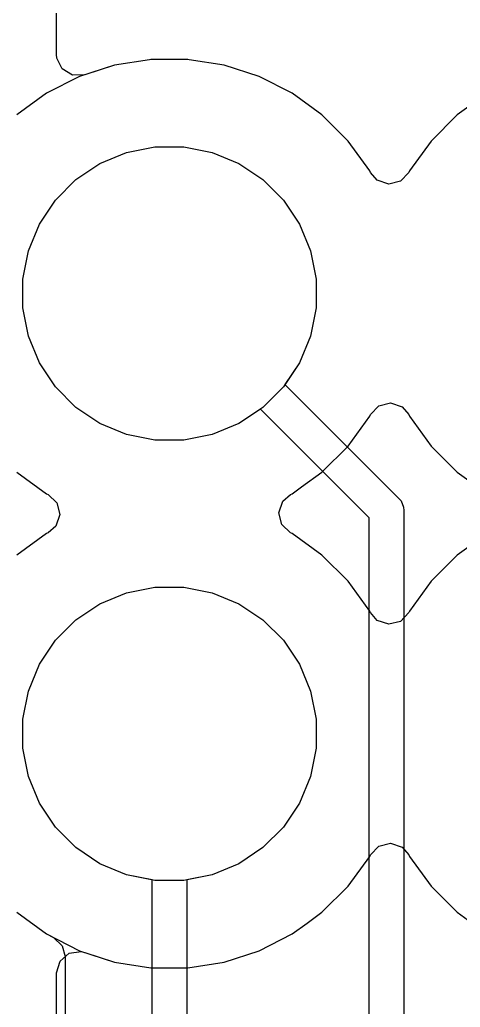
# Model space of a CAD drawing. Header units: inches. Extents: x 6.55 to 9.8, y -8.74 to -3.15.
# Drawn here: x 8.0074 to 8.1074, y -7.662 to -7.4377 of the extents above; entities that cross this region are included whole.
import ezdxf

# ---------------------------------------------------------------- set-up
doc = ezdxf.new("R2010")
doc.units = ezdxf.units.IN
doc.header["$MEASUREMENT"] = 0
doc.layers.add('Edge.Cuts', color=254, linetype='CONTINUOUS', true_color=0xd0d2cd)

msp = doc.modelspace()

# ---------------------------------------------------------------- linework, layer by layer
at = {"layer": 'Edge.Cuts', "linetype": 'CONTINUOUS'}
for p, q in [((8.01577, -7.44558), (8.01577, -6.88189)), ((8.01577, -7.44558), (8.01577, -7.26689)), ((8.01584, -7.44641), (8.01577, -7.44558)), ((8.01584, -7.44641), (8.01577, -7.44558)), ((8.01705, -7.44888), (8.01584, -7.44641)), ((8.01705, -7.44888), (8.01584, -7.44641)), ((8.03685, -7.44677), (8.02892, -7.44802)), ((8.03685, -7.44677), (8.02892, -7.44802)), ((8.03685, -7.44677), (8.02892, -7.44802)), ((8.03685, -7.44677), (8.02892, -7.44802)), ((8.03719, -7.44671), (8.03685, -7.44677)), ((8.03719, -7.44671), (8.03685, -7.44677)), ((8.03719, -7.44671), (8.03685, -7.44677)), ((8.03719, -7.44671), (8.03685, -7.44677)), ((8.04555, -7.44671), (8.03719, -7.44671)), ((8.04555, -7.44671), (8.03719, -7.44671)), ((8.04555, -7.44671), (8.03719, -7.44671)), ((8.04555, -7.44671), (8.03719, -7.44671)), ((8.04589, -7.44677), (8.04555, -7.44671)), ((8.04589, -7.44677), (8.04555, -7.44671)), ((8.04589, -7.44677), (8.04555, -7.44671)), ((8.04589, -7.44677), (8.04555, -7.44671)), ((8.05382, -7.44802), (8.04589, -7.44677)), ((8.05382, -7.44802), (8.04589, -7.44677)), ((8.05382, -7.44802), (8.04589, -7.44677)), ((8.05382, -7.44802), (8.04589, -7.44677)), ((8.01941, -7.4503), (8.01705, -7.44888)), ((8.01941, -7.4503), (8.01705, -7.44888)), ((8.02892, -7.44802), (8.02096, -7.45061)), ((8.02892, -7.44802), (8.02096, -7.45061)), ((8.02892, -7.44802), (8.02216, -7.45022)), ((8.02892, -7.44802), (8.02216, -7.45022)), ((8.06178, -7.45061), (8.05382, -7.44802)), ((8.05382, -7.44802), (8.05382, -7.44802)), ((8.05382, -7.44802), (8.05382, -7.44802)), ((8.06178, -7.45061), (8.05382, -7.44802)), ((8.05382, -7.44802), (8.05382, -7.44802)), ((8.05382, -7.44802), (8.05382, -7.44802)), ((8.06178, -7.45061), (8.05382, -7.44802)), ((8.05382, -7.44802), (8.05382, -7.44802)), ((8.05382, -7.44802), (8.05382, -7.44802)), ((8.06178, -7.45061), (8.05382, -7.44802)), ((8.05382, -7.44802), (8.05382, -7.44802)), ((8.05382, -7.44802), (8.05382, -7.44802)), ((8.02096, -7.45061), (8.0135, -7.45441)), ((8.02096, -7.45061), (8.0135, -7.45441)), ((8.02216, -7.45022), (8.01941, -7.4503)), ((8.02216, -7.45022), (8.01941, -7.4503)), ((8.06924, -7.45441), (8.06178, -7.45061)), ((8.06178, -7.45061), (8.06178, -7.45061)), ((8.06178, -7.45061), (8.06178, -7.45061)), ((8.06924, -7.45441), (8.06178, -7.45061)), ((8.06178, -7.45061), (8.06178, -7.45061)), ((8.06178, -7.45061), (8.06178, -7.45061)), ((8.06924, -7.45441), (8.06178, -7.45061)), ((8.06178, -7.45061), (8.06178, -7.45061)), ((8.06178, -7.45061), (8.06178, -7.45061)), ((8.06924, -7.45441), (8.06178, -7.45061)), ((8.06178, -7.45061), (8.06178, -7.45061)), ((8.06178, -7.45061), (8.06178, -7.45061)), ((8.0135, -7.45441), (8.00673, -7.45933)), ((8.0135, -7.45441), (8.00673, -7.45933)), ((8.07601, -7.45933), (8.06924, -7.45441)), ((8.07601, -7.45933), (8.06924, -7.45441)), ((8.07601, -7.45933), (8.06924, -7.45441)), ((8.07601, -7.45933), (8.06924, -7.45441)), ((8.1135, -7.45441), (8.10673, -7.45933)), ((8.1135, -7.45441), (8.10673, -7.45933)), ((8.1135, -7.45441), (8.10673, -7.45933)), ((8.1135, -7.45441), (8.10673, -7.45933)), ((8.08193, -7.46525), (8.07601, -7.45933)), ((8.08193, -7.46525), (8.07601, -7.45933)), ((8.08193, -7.46525), (8.07601, -7.45933)), ((8.08193, -7.46525), (8.07601, -7.45933)), ((8.10673, -7.45933), (8.10081, -7.46525)), ((8.10673, -7.45933), (8.10081, -7.46525)), ((8.10673, -7.45933), (8.10081, -7.46525)), ((8.10673, -7.45933), (8.10081, -7.46525)), ((8.03166, -7.46786), (8.03809, -7.46658)), ((8.03166, -7.46786), (8.03809, -7.46658)), ((8.03166, -7.46786), (8.03809, -7.46658)), ((8.03166, -7.46786), (8.03809, -7.46658)), ((8.03809, -7.46658), (8.04465, -7.46658)), ((8.03809, -7.46658), (8.04465, -7.46658)), ((8.03809, -7.46658), (8.04465, -7.46658)), ((8.03809, -7.46658), (8.04465, -7.46658)), ((8.04465, -7.46658), (8.05108, -7.46786)), ((8.04465, -7.46658), (8.05108, -7.46786)), ((8.04465, -7.46658), (8.05108, -7.46786)), ((8.04465, -7.46658), (8.05108, -7.46786)), ((8.08684, -7.47202), (8.08193, -7.46525)), ((8.08684, -7.47202), (8.08193, -7.46525)), ((8.08684, -7.47202), (8.08193, -7.46525)), ((8.08684, -7.47202), (8.08193, -7.46525)), ((8.10081, -7.46525), (8.0959, -7.47202)), ((8.10081, -7.46525), (8.0959, -7.47202)), ((8.10081, -7.46525), (8.0959, -7.47202)), ((8.10081, -7.46525), (8.0959, -7.47202)), ((8.0256, -7.47037), (8.03166, -7.46786)), ((8.0256, -7.47037), (8.03166, -7.46786)), ((8.0256, -7.47037), (8.03166, -7.46786)), ((8.0256, -7.47037), (8.03166, -7.46786)), ((8.05108, -7.46786), (8.05715, -7.47037)), ((8.05108, -7.46786), (8.05715, -7.47037)), ((8.05108, -7.46786), (8.05715, -7.47037)), ((8.05108, -7.46786), (8.05715, -7.47037)), ((8.02014, -7.47401), (8.0256, -7.47037)), ((8.02014, -7.47401), (8.0256, -7.47037)), ((8.02014, -7.47401), (8.0256, -7.47037)), ((8.02014, -7.47401), (8.0256, -7.47037)), ((8.05715, -7.47037), (8.0626, -7.47401)), ((8.05715, -7.47037), (8.0626, -7.47401)), ((8.05715, -7.47037), (8.0626, -7.47401)), ((8.05715, -7.47037), (8.0626, -7.47401)), ((8.08702, -7.47236), (8.08684, -7.47202)), ((8.08702, -7.47236), (8.08684, -7.47202)), ((8.08702, -7.47236), (8.08684, -7.47202)), ((8.08702, -7.47236), (8.08684, -7.47202)), ((8.08856, -7.47413), (8.08702, -7.47236)), ((8.08856, -7.47413), (8.08702, -7.47236)), ((8.08856, -7.47413), (8.08702, -7.47236)), ((8.08856, -7.47413), (8.08702, -7.47236)), ((8.09572, -7.47236), (8.09383, -7.47436)), ((8.09572, -7.47236), (8.09383, -7.47436)), ((8.09572, -7.47236), (8.09383, -7.47436)), ((8.09572, -7.47236), (8.09383, -7.47436)), ((8.0959, -7.47202), (8.09572, -7.47236)), ((8.0959, -7.47202), (8.09572, -7.47236)), ((8.0959, -7.47202), (8.09572, -7.47236)), ((8.0959, -7.47202), (8.09572, -7.47236)), ((8.0155, -7.47865), (8.02014, -7.47401)), ((8.0155, -7.47865), (8.02014, -7.47401)), ((8.0155, -7.47865), (8.02014, -7.47401)), ((8.0155, -7.47865), (8.02014, -7.47401)), ((8.0626, -7.47401), (8.06724, -7.47865)), ((8.0626, -7.47401), (8.06724, -7.47865)), ((8.0626, -7.47401), (8.06724, -7.47865)), ((8.0626, -7.47401), (8.06724, -7.47865)), ((8.09116, -7.47502), (8.08856, -7.47413)), ((8.09116, -7.47502), (8.08856, -7.47413)), ((8.09116, -7.47502), (8.08856, -7.47413)), ((8.09116, -7.47502), (8.08856, -7.47413)), ((8.09383, -7.47436), (8.09116, -7.47502)), ((8.09383, -7.47436), (8.09116, -7.47502)), ((8.09383, -7.47436), (8.09116, -7.47502)), ((8.09383, -7.47436), (8.09116, -7.47502)), ((8.01186, -7.48411), (8.0155, -7.47865)), ((8.01186, -7.48411), (8.0155, -7.47865)), ((8.01186, -7.48411), (8.0155, -7.47865)), ((8.01186, -7.48411), (8.0155, -7.47865)), ((8.06724, -7.47865), (8.07088, -7.48411)), ((8.06724, -7.47865), (8.07088, -7.48411)), ((8.06724, -7.47865), (8.07088, -7.48411)), ((8.06724, -7.47865), (8.07088, -7.48411)), ((8.00935, -7.49017), (8.01186, -7.48411)), ((8.00935, -7.49017), (8.01186, -7.48411)), ((8.00935, -7.49017), (8.01186, -7.48411)), ((8.00935, -7.49017), (8.01186, -7.48411)), ((8.07088, -7.48411), (8.07339, -7.49017)), ((8.07088, -7.48411), (8.07339, -7.49017)), ((8.07088, -7.48411), (8.07339, -7.49017)), ((8.07088, -7.48411), (8.07339, -7.49017)), ((8.00807, -7.4966), (8.00935, -7.49017)), ((8.00807, -7.4966), (8.00935, -7.49017)), ((8.00807, -7.4966), (8.00935, -7.49017)), ((8.00807, -7.4966), (8.00935, -7.49017)), ((8.07339, -7.49017), (8.07467, -7.4966)), ((8.07339, -7.49017), (8.07467, -7.4966)), ((8.07339, -7.49017), (8.07467, -7.4966)), ((8.07339, -7.49017), (8.07467, -7.4966)), ((8.00807, -7.50316), (8.00807, -7.4966)), ((8.00807, -7.50316), (8.00807, -7.4966)), ((8.00807, -7.50316), (8.00807, -7.4966)), ((8.00807, -7.50316), (8.00807, -7.4966)), ((8.07467, -7.4966), (8.07467, -7.50316)), ((8.07467, -7.4966), (8.07467, -7.50316)), ((8.07467, -7.4966), (8.07467, -7.50316)), ((8.07467, -7.4966), (8.07467, -7.50316)), ((8.00935, -7.5096), (8.00807, -7.50316)), ((8.00935, -7.5096), (8.00807, -7.50316)), ((8.00935, -7.5096), (8.00807, -7.50316)), ((8.00935, -7.5096), (8.00807, -7.50316)), ((8.07467, -7.50316), (8.07339, -7.5096)), ((8.07467, -7.50316), (8.07339, -7.5096)), ((8.07467, -7.50316), (8.07339, -7.5096)), ((8.07467, -7.50316), (8.07339, -7.5096)), ((8.01186, -7.51566), (8.00935, -7.5096)), ((8.01186, -7.51566), (8.00935, -7.5096)), ((8.01186, -7.51566), (8.00935, -7.5096)), ((8.01186, -7.51566), (8.00935, -7.5096)), ((8.07339, -7.5096), (8.07088, -7.51566)), ((8.07339, -7.5096), (8.07088, -7.51566)), ((8.07339, -7.5096), (8.07088, -7.51566)), ((8.07339, -7.5096), (8.07088, -7.51566)), ((8.0155, -7.52111), (8.01186, -7.51566)), ((8.0155, -7.52111), (8.01186, -7.51566)), ((8.0155, -7.52111), (8.01186, -7.51566)), ((8.0155, -7.52111), (8.01186, -7.51566)), ((8.07088, -7.51566), (8.06724, -7.52111)), ((8.07088, -7.51566), (8.06724, -7.52111)), ((8.07088, -7.51566), (8.06724, -7.52111)), ((8.07088, -7.51566), (8.06761, -7.52056)), ((8.06761, -7.52056), (8.09347, -7.54641)), ((8.02014, -7.52575), (8.0155, -7.52111)), ((8.02014, -7.52575), (8.0155, -7.52111)), ((8.02014, -7.52575), (8.0155, -7.52111)), ((8.02014, -7.52575), (8.0155, -7.52111)), ((8.06724, -7.52111), (8.0626, -7.52575)), ((8.06724, -7.52111), (8.0626, -7.52575)), ((8.06724, -7.52111), (8.0626, -7.52575)), ((8.08891, -7.5254), (8.09158, -7.52474)), ((8.09158, -7.52474), (8.09418, -7.52563)), ((8.0256, -7.5294), (8.02014, -7.52575)), ((8.0256, -7.5294), (8.02014, -7.52575)), ((8.0256, -7.5294), (8.02014, -7.52575)), ((8.0256, -7.5294), (8.02014, -7.52575)), ((8.0626, -7.52575), (8.05715, -7.5294)), ((8.0626, -7.52575), (8.05715, -7.5294)), ((8.0626, -7.52575), (8.05715, -7.5294)), ((8.06204, -7.52612), (8.05715, -7.5294)), ((8.08675, -7.55083), (8.06204, -7.52612)), ((8.08684, -7.52775), (8.08702, -7.5274)), ((8.08702, -7.5274), (8.08891, -7.5254)), ((8.09418, -7.52563), (8.09572, -7.5274)), ((8.09572, -7.5274), (8.0959, -7.52775)), ((8.03166, -7.53191), (8.0256, -7.5294)), ((8.03166, -7.53191), (8.0256, -7.5294)), ((8.03166, -7.53191), (8.0256, -7.5294)), ((8.03166, -7.53191), (8.0256, -7.5294)), ((8.05715, -7.5294), (8.05108, -7.53191)), ((8.05715, -7.5294), (8.05108, -7.53191)), ((8.05715, -7.5294), (8.05108, -7.53191)), ((8.05715, -7.5294), (8.05108, -7.53191)), ((8.08193, -7.53452), (8.08684, -7.52775)), ((8.08684, -7.52775), (8.08684, -7.52775)), ((8.08684, -7.52775), (8.08684, -7.52775)), ((8.0959, -7.52775), (8.10081, -7.53452)), ((8.03809, -7.53319), (8.03166, -7.53191)), ((8.03809, -7.53319), (8.03166, -7.53191)), ((8.03809, -7.53319), (8.03166, -7.53191)), ((8.03809, -7.53319), (8.03166, -7.53191)), ((8.05108, -7.53191), (8.04465, -7.53319)), ((8.05108, -7.53191), (8.04465, -7.53319)), ((8.05108, -7.53191), (8.04465, -7.53319)), ((8.05108, -7.53191), (8.04465, -7.53319)), ((8.04465, -7.53319), (8.03809, -7.53319)), ((8.04465, -7.53319), (8.03809, -7.53319)), ((8.04465, -7.53319), (8.03809, -7.53319)), ((8.04465, -7.53319), (8.03809, -7.53319)), ((8.07601, -7.54044), (8.08193, -7.53452)), ((8.08193, -7.53452), (8.08193, -7.53452)), ((8.08193, -7.53452), (8.08193, -7.53452)), ((8.10081, -7.53452), (8.10673, -7.54044)), ((8.00673, -7.54044), (8.0135, -7.54536)), ((8.07139, -7.54379), (8.07601, -7.54044)), ((8.07601, -7.54044), (8.07601, -7.54044)), ((8.07601, -7.54044), (8.07601, -7.54044)), ((8.10673, -7.54044), (8.1135, -7.54536)), ((8.0135, -7.54536), (8.01385, -7.54553)), ((8.06889, -7.54553), (8.06924, -7.54536)), ((8.06924, -7.54536), (8.07139, -7.54379)), ((8.01385, -7.54553), (8.01585, -7.54742)), ((8.01585, -7.54742), (8.01651, -7.55009)), ((8.06623, -7.54967), (8.06712, -7.54707)), ((8.06712, -7.54707), (8.06889, -7.54553)), ((8.09347, -7.54641), (8.09396, -7.54701)), ((8.09396, -7.54701), (8.09454, -7.54843)), ((8.06689, -7.55234), (8.06623, -7.54967)), ((8.09454, -7.54843), (8.09462, -7.5492)), ((8.09462, -7.5492), (8.09462, -7.69291)), ((8.01651, -7.55009), (8.01562, -7.5527)), ((8.08675, -7.69291), (8.08675, -7.55083)), ((8.0135, -7.55441), (8.00673, -7.55933)), ((8.01385, -7.55423), (8.0135, -7.55441)), ((8.01562, -7.5527), (8.01385, -7.55423)), ((8.06889, -7.55423), (8.06689, -7.55234)), ((8.06921, -7.55439), (8.06889, -7.55423)), ((8.06924, -7.55441), (8.06921, -7.55439)), ((8.07601, -7.55933), (8.06924, -7.55441)), ((8.1135, -7.55441), (8.10673, -7.55933)), ((8.08193, -7.56525), (8.07601, -7.55933)), ((8.10673, -7.55933), (8.10081, -7.56525)), ((8.08684, -7.57202), (8.08193, -7.56525)), ((8.10081, -7.56525), (8.0959, -7.57202)), ((8.0256, -7.57037), (8.03166, -7.56786)), ((8.0256, -7.57037), (8.03166, -7.56786)), ((8.0256, -7.57037), (8.03166, -7.56786)), ((8.0256, -7.57037), (8.03166, -7.56786)), ((8.03166, -7.56786), (8.03809, -7.56658)), ((8.03166, -7.56786), (8.03809, -7.56658)), ((8.03166, -7.56786), (8.03809, -7.56658)), ((8.03166, -7.56786), (8.03809, -7.56658)), ((8.03809, -7.56658), (8.04465, -7.56658)), ((8.03809, -7.56658), (8.04465, -7.56658)), ((8.03809, -7.56658), (8.04465, -7.56658)), ((8.03809, -7.56658), (8.04465, -7.56658)), ((8.04465, -7.56658), (8.05108, -7.56786)), ((8.04465, -7.56658), (8.05108, -7.56786)), ((8.04465, -7.56658), (8.05108, -7.56786)), ((8.04465, -7.56658), (8.05108, -7.56786)), ((8.05108, -7.56786), (8.05715, -7.57037)), ((8.05108, -7.56786), (8.05715, -7.57037)), ((8.05108, -7.56786), (8.05715, -7.57037)), ((8.05108, -7.56786), (8.05715, -7.57037)), ((8.02014, -7.57401), (8.0256, -7.57037)), ((8.02014, -7.57401), (8.0256, -7.57037)), ((8.02014, -7.57401), (8.0256, -7.57037)), ((8.02014, -7.57401), (8.0256, -7.57037)), ((8.05715, -7.57037), (8.0626, -7.57401)), ((8.05715, -7.57037), (8.0626, -7.57401)), ((8.05715, -7.57037), (8.0626, -7.57401)), ((8.05715, -7.57037), (8.0626, -7.57401)), ((8.08702, -7.57236), (8.08684, -7.57202)), ((8.08856, -7.57413), (8.08702, -7.57236)), ((8.09572, -7.57236), (8.09383, -7.57436)), ((8.0959, -7.57202), (8.09572, -7.57236)), ((8.0155, -7.57865), (8.02014, -7.57401)), ((8.0155, -7.57865), (8.02014, -7.57401)), ((8.0155, -7.57865), (8.02014, -7.57401)), ((8.0155, -7.57865), (8.02014, -7.57401)), ((8.0626, -7.57401), (8.06724, -7.57865)), ((8.0626, -7.57401), (8.06724, -7.57865)), ((8.0626, -7.57401), (8.06724, -7.57865)), ((8.0626, -7.57401), (8.06724, -7.57865)), ((8.09116, -7.57502), (8.08856, -7.57413)), ((8.09383, -7.57436), (8.09116, -7.57502)), ((8.01186, -7.58411), (8.0155, -7.57865)), ((8.01186, -7.58411), (8.0155, -7.57865)), ((8.01186, -7.58411), (8.0155, -7.57865)), ((8.01186, -7.58411), (8.0155, -7.57865)), ((8.06724, -7.57865), (8.07088, -7.58411)), ((8.06724, -7.57865), (8.07088, -7.58411)), ((8.06724, -7.57865), (8.07088, -7.58411)), ((8.06724, -7.57865), (8.07088, -7.58411)), ((8.00935, -7.59017), (8.01186, -7.58411)), ((8.00935, -7.59017), (8.01186, -7.58411)), ((8.00935, -7.59017), (8.01186, -7.58411)), ((8.00935, -7.59017), (8.01186, -7.58411)), ((8.07088, -7.58411), (8.07339, -7.59017)), ((8.07088, -7.58411), (8.07339, -7.59017)), ((8.07088, -7.58411), (8.07339, -7.59017)), ((8.07088, -7.58411), (8.07339, -7.59017)), ((8.00807, -7.5966), (8.00935, -7.59017)), ((8.00807, -7.5966), (8.00935, -7.59017)), ((8.00807, -7.5966), (8.00935, -7.59017)), ((8.00807, -7.5966), (8.00935, -7.59017)), ((8.07339, -7.59017), (8.07467, -7.5966)), ((8.07339, -7.59017), (8.07467, -7.5966)), ((8.07339, -7.59017), (8.07467, -7.5966)), ((8.07339, -7.59017), (8.07467, -7.5966)), ((8.00807, -7.60316), (8.00807, -7.5966)), ((8.00807, -7.60316), (8.00807, -7.5966)), ((8.00807, -7.60316), (8.00807, -7.5966)), ((8.00807, -7.60316), (8.00807, -7.5966)), ((8.07467, -7.5966), (8.07467, -7.60316)), ((8.07467, -7.5966), (8.07467, -7.60316)), ((8.07467, -7.5966), (8.07467, -7.60316)), ((8.07467, -7.5966), (8.07467, -7.60316)), ((8.00935, -7.6096), (8.00807, -7.60316)), ((8.00935, -7.6096), (8.00807, -7.60316)), ((8.00935, -7.6096), (8.00807, -7.60316)), ((8.00935, -7.6096), (8.00807, -7.60316)), ((8.07467, -7.60316), (8.07339, -7.6096)), ((8.07467, -7.60316), (8.07339, -7.6096)), ((8.07467, -7.60316), (8.07339, -7.6096)), ((8.07467, -7.60316), (8.07339, -7.6096)), ((8.01186, -7.61566), (8.00935, -7.6096)), ((8.01186, -7.61566), (8.00935, -7.6096)), ((8.01186, -7.61566), (8.00935, -7.6096)), ((8.01186, -7.61566), (8.00935, -7.6096)), ((8.07339, -7.6096), (8.07088, -7.61566)), ((8.07339, -7.6096), (8.07088, -7.61566)), ((8.07339, -7.6096), (8.07088, -7.61566)), ((8.07339, -7.6096), (8.07088, -7.61566)), ((8.0155, -7.62111), (8.01186, -7.61566)), ((8.0155, -7.62111), (8.01186, -7.61566)), ((8.0155, -7.62111), (8.01186, -7.61566)), ((8.0155, -7.62111), (8.01186, -7.61566)), ((8.07088, -7.61566), (8.06724, -7.62111)), ((8.07088, -7.61566), (8.06724, -7.62111)), ((8.07088, -7.61566), (8.06724, -7.62111)), ((8.07088, -7.61566), (8.06724, -7.62111)), ((8.02014, -7.62575), (8.0155, -7.62111)), ((8.02014, -7.62575), (8.0155, -7.62111)), ((8.02014, -7.62575), (8.0155, -7.62111)), ((8.02014, -7.62575), (8.0155, -7.62111)), ((8.06724, -7.62111), (8.0626, -7.62575)), ((8.06724, -7.62111), (8.0626, -7.62575)), ((8.06724, -7.62111), (8.0626, -7.62575)), ((8.06724, -7.62111), (8.0626, -7.62575)), ((8.0256, -7.6294), (8.02014, -7.62575)), ((8.0256, -7.6294), (8.02014, -7.62575)), ((8.0256, -7.6294), (8.02014, -7.62575)), ((8.0256, -7.6294), (8.02014, -7.62575)), ((8.0626, -7.62575), (8.05715, -7.6294)), ((8.0626, -7.62575), (8.05715, -7.6294)), ((8.0626, -7.62575), (8.05715, -7.6294)), ((8.0626, -7.62575), (8.05715, -7.6294)), ((8.08702, -7.6274), (8.08891, -7.6254)), ((8.08702, -7.6274), (8.08891, -7.6254)), ((8.08702, -7.6274), (8.08891, -7.6254)), ((8.08891, -7.6254), (8.09158, -7.62474)), ((8.08891, -7.6254), (8.09158, -7.62474)), ((8.08891, -7.6254), (8.09158, -7.62474)), ((8.09158, -7.62474), (8.09418, -7.62563)), ((8.09158, -7.62474), (8.09418, -7.62563)), ((8.09158, -7.62474), (8.09418, -7.62563)), ((8.09418, -7.62563), (8.09572, -7.6274)), ((8.09418, -7.62563), (8.09572, -7.6274)), ((8.09418, -7.62563), (8.09572, -7.6274)), ((8.08193, -7.63452), (8.08684, -7.62775)), ((8.08193, -7.63452), (8.08684, -7.62775)), ((8.08193, -7.63452), (8.08684, -7.62775)), ((8.08684, -7.62775), (8.08702, -7.6274)), ((8.08684, -7.62775), (8.08702, -7.6274)), ((8.08684, -7.62775), (8.08702, -7.6274)), ((8.08684, -7.62775), (8.08684, -7.62775)), ((8.08684, -7.62775), (8.08684, -7.62775)), ((8.08684, -7.62775), (8.08684, -7.62775)), ((8.08684, -7.62775), (8.08684, -7.62775)), ((8.08684, -7.62775), (8.08684, -7.62775)), ((8.08684, -7.62775), (8.08684, -7.62775)), ((8.09572, -7.6274), (8.0959, -7.62775)), ((8.09572, -7.6274), (8.0959, -7.62775)), ((8.09572, -7.6274), (8.0959, -7.62775)), ((8.0959, -7.62775), (8.10081, -7.63452)), ((8.0959, -7.62775), (8.10081, -7.63452)), ((8.0959, -7.62775), (8.10081, -7.63452)), ((8.03166, -7.63191), (8.0256, -7.6294)), ((8.03166, -7.63191), (8.0256, -7.6294)), ((8.03166, -7.63191), (8.0256, -7.6294)), ((8.03166, -7.63191), (8.0256, -7.6294)), ((8.05715, -7.6294), (8.05108, -7.63191)), ((8.05715, -7.6294), (8.05108, -7.63191)), ((8.05715, -7.6294), (8.05108, -7.63191)), ((8.05715, -7.6294), (8.05108, -7.63191)), ((8.03743, -7.63306), (8.03166, -7.63191)), ((8.03809, -7.63319), (8.03166, -7.63191)), ((8.03809, -7.63319), (8.03166, -7.63191)), ((8.03809, -7.63319), (8.03166, -7.63191)), ((8.05108, -7.63191), (8.04465, -7.63319)), ((8.05108, -7.63191), (8.04465, -7.63319)), ((8.05108, -7.63191), (8.04465, -7.63319)), ((8.05108, -7.63191), (8.04531, -7.63306)), ((8.03743, -7.72124), (8.03743, -7.63306)), ((8.04465, -7.63319), (8.03809, -7.63319)), ((8.04465, -7.63319), (8.03809, -7.63319)), ((8.04465, -7.63319), (8.03809, -7.63319)), ((8.04531, -7.63306), (8.04531, -7.7196)), ((8.07601, -7.64044), (8.08193, -7.63452)), ((8.07601, -7.64044), (8.08193, -7.63452)), ((8.07601, -7.64044), (8.08193, -7.63452)), ((8.08193, -7.63452), (8.08193, -7.63452)), ((8.08193, -7.63452), (8.08193, -7.63452)), ((8.08193, -7.63452), (8.08193, -7.63452)), ((8.08193, -7.63452), (8.08193, -7.63452)), ((8.08193, -7.63452), (8.08193, -7.63452)), ((8.08193, -7.63452), (8.08193, -7.63452)), ((8.10081, -7.63452), (8.10673, -7.64044)), ((8.10081, -7.63452), (8.10673, -7.64044)), ((8.10081, -7.63452), (8.10673, -7.64044)), ((8.00673, -7.64044), (8.0135, -7.64536)), ((8.00673, -7.64044), (8.0135, -7.64536)), ((8.00673, -7.64044), (8.0135, -7.64536)), ((8.07264, -7.64289), (8.07601, -7.64044)), ((8.07264, -7.64289), (8.07601, -7.64044)), ((8.07264, -7.64289), (8.07601, -7.64044)), ((8.07601, -7.64044), (8.07601, -7.64044)), ((8.07601, -7.64044), (8.07601, -7.64044)), ((8.07601, -7.64044), (8.07601, -7.64044)), ((8.07601, -7.64044), (8.07601, -7.64044)), ((8.07601, -7.64044), (8.07601, -7.64044)), ((8.07601, -7.64044), (8.07601, -7.64044)), ((8.10673, -7.64044), (8.1135, -7.64536)), ((8.10673, -7.64044), (8.1135, -7.64536)), ((8.10673, -7.64044), (8.1135, -7.64536)), ((8.06924, -7.64536), (8.07264, -7.64289)), ((8.06924, -7.64536), (8.07264, -7.64289)), ((8.06924, -7.64536), (8.07264, -7.64289)), ((8.0135, -7.64536), (8.0135, -7.64536)), ((8.0135, -7.64536), (8.01506, -7.64615)), ((8.0135, -7.64536), (8.0135, -7.64536)), ((8.0135, -7.64536), (8.0135, -7.64536)), ((8.0135, -7.64536), (8.02096, -7.64916)), ((8.0135, -7.64536), (8.0135, -7.64536)), ((8.0135, -7.64536), (8.0135, -7.64536)), ((8.0135, -7.64536), (8.02096, -7.64916)), ((8.01506, -7.64615), (8.01706, -7.64804)), ((8.06178, -7.64916), (8.06924, -7.64536)), ((8.06178, -7.64916), (8.06924, -7.64536)), ((8.06178, -7.64916), (8.06924, -7.64536)), ((8.01706, -7.64804), (8.01773, -7.6505)), ((8.01654, -7.65155), (8.01862, -7.64975)), ((8.01773, -7.6505), (8.01773, -7.71782)), ((8.01862, -7.64975), (8.02134, -7.64936)), ((8.02096, -7.64916), (8.02892, -7.65174)), ((8.02096, -7.64916), (8.02892, -7.65174)), ((8.02134, -7.64936), (8.02216, -7.64955)), ((8.02216, -7.64955), (8.02892, -7.65174)), ((8.05382, -7.65174), (8.06178, -7.64916)), ((8.05382, -7.65174), (8.06178, -7.64916)), ((8.05382, -7.65174), (8.06178, -7.64916)), ((8.01577, -7.65419), (8.01654, -7.65155)), ((8.02892, -7.65174), (8.03719, -7.65305)), ((8.02892, -7.65174), (8.03719, -7.65305)), ((8.02892, -7.65174), (8.03719, -7.65305)), ((8.03719, -7.65305), (8.03719, -7.65305)), ((8.03719, -7.65305), (8.04555, -7.65305)), ((8.03719, -7.65305), (8.03719, -7.65305)), ((8.03719, -7.65305), (8.04555, -7.65305)), ((8.03719, -7.65305), (8.03719, -7.65305)), ((8.03719, -7.65305), (8.04555, -7.65305)), ((8.04555, -7.65305), (8.05382, -7.65174)), ((8.04555, -7.65305), (8.05382, -7.65174)), ((8.04555, -7.65305), (8.05382, -7.65174)), ((8.04555, -7.65305), (8.04555, -7.65305)), ((8.04555, -7.65305), (8.04555, -7.65305)), ((8.04555, -7.65305), (8.04555, -7.65305)), ((8.01577, -7.83267), (8.01577, -7.65419))]:
    msp.add_line(p, q, dxfattribs=at)

doc.saveas('drawing.dxf')
